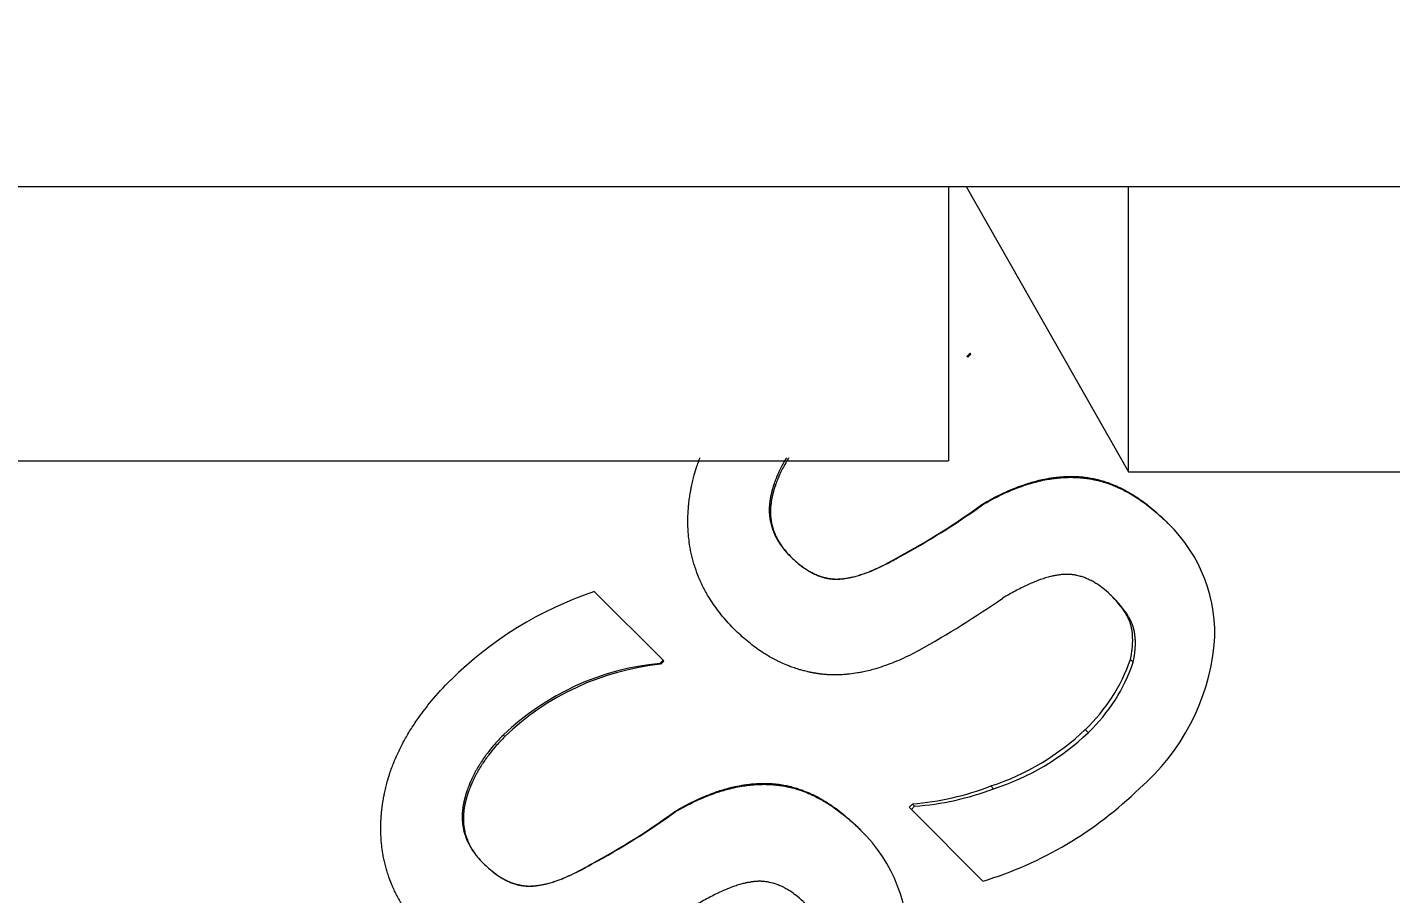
# Model space of a CAD drawing. Header units: millimetres. Extents: x 113490 to 142599, y -20467 to 115.
# Drawn here: x 138294.84 to 138310.25, y -7414.36 to -7404.57 of the extents above; entities that cross this region are included whole.
import ezdxf

# ---------------------------------------------------------------- set-up
doc = ezdxf.new("R2010")
doc.units = ezdxf.units.MM
doc.layers.add('DV2_0', color=7, linetype='Continuous')
doc.styles.get("Standard").update_dxf_attribs({"font": 'msyh.ttf'})
doc.dimstyles.new('ISO-25', dxfattribs={"dimtxt": 2.5, "dimasz": 2.5, "dimexe": 1.25, "dimexo": 0.625, "dimtad": 1, "dimtxsty": 'Standard', "dimcen": 2.5, "dimadec": 0, "dimazin": 0, "dimtfac": 1, "dimtmove": 0, "dimatfit": 3, "dimfxl": 1, "dimarcsym": 0})

# ---------------------------------------------------------------- blocks, each defined once
blk = doc.blocks.new('*D16')
at = {"color": 0, "lineweight": -2}
for p, q in [((137075.037, -7126.863), (137075.037, -8732.78)), ((139355.037, -7126.863), (139355.037, -8732.78)), ((137135.037, -8702.78), (139295.037, -8702.78))]:
    blk.add_line(p, q, dxfattribs=at)
at = {"color": 0}
for points in [[(137135.037, -8692.78), (137135.037, -8712.78), (137075.037, -8702.78)], [(139295.037, -8692.78), (139295.037, -8712.78), (139355.037, -8702.78)]]:
    blk.add_solid(points, dxfattribs=at)
at = {"layer": 'Defpoints', "color": 0}
for p in [(137075.037, -7125.863), (139355.037, -7125.863), (139355.037, -8702.78)]:
    blk.add_point(p, dxfattribs=at)
at = {"color": 0, "insert": (138215.037, -8656.941), "char_height": 50, "attachment_point": 5}
blk.add_mtext('2270', dxfattribs=at)

msp = doc.modelspace()

# ---------------------------------------------------------------- linework, layer by layer
at = {"layer": 'DV2_0', "color": 7, "linetype": 'Continuous', "lineweight": 15}
for p, q in [((137216.027, -7406.37), (139214.027, -7406.37)), ((138305.252, -7406.37), (138305.252, -7409.47)), ((138305.453, -7406.37), (138307.285, -7409.595)), ((138307.285, -7409.595), (138307.285, -7406.37)), ((138305.497, -7408.254), (138305.46, -7408.291)), ((138305.47, -7408.3), (138305.46, -7408.291)), ((138305.506, -7408.264), (138305.47, -7408.3)), ((138305.506, -7408.264), (138305.497, -7408.254)), ((137773.252, -7409.47), (138305.252, -7409.47)), ((138307.285, -7409.595), (138372.641, -7409.595)), ((138305.63, -7409.964), (138305.635, -7409.969)), ((138307.71, -7410.155), (138307.732, -7410.178)), ((138304.69, -7410.556), (138304.692, -7410.558)), ((138301.25, -7410.948), (138302.027, -7411.724)), ((138302.027, -7411.724), (138301.99, -7411.761)), ((138302.036, -7411.734), (138302, -7411.77)), ((138302.036, -7411.734), (138302.027, -7411.724)), ((138307.308, -7411.716), (138307.34, -7411.747)), ((138302, -7411.77), (138301.99, -7411.761)), ((138305.732, -7413.146), (138305.762, -7413.177)), ((138304.807, -7413.386), (138304.844, -7413.35)), ((138304.807, -7413.386), (138304.833, -7413.412)), ((138304.833, -7413.412), (138304.869, -7413.375)), ((138305.642, -7414.221), (138304.833, -7413.412)), ((138304.844, -7413.35), (138304.869, -7413.375)), ((138302.16, -7413.434), (138302.165, -7413.439)), ((138304.239, -7413.625), (138304.262, -7413.648)), ((138301.22, -7414.026), (138301.222, -7414.028))]:
    msp.add_line(p, q, dxfattribs=at)
at = {"layer": 'DV2_0', "color": 7, "linetype": 'Continuous', "lineweight": 20}
for p, q in [((138300.24, -7412.587), (138300.223, -7412.57)), ((138306.798, -7412.508), (138306.832, -7412.542))]:
    msp.add_line(p, q, dxfattribs=at)
at = {"layer": 'DV2_0', "color": 7, "linetype": 'Continuous', "lineweight": 15}
for centre, radius, start, end in [((138300.611, -7403.031), 8.56, 298.4632, 305.9006), ((138300.698, -7403.113), 8.449, 298.2172, 305.7581), ((138306.539, -7411.419), 1.722, 355.5145, 46.102), ((138302.588, -7414.932), 4.202, 108.5573, 134.7662), ((138298.622, -7400.482), 12.79, 299.5112, 304.4906), ((138305.799, -7411.302), 2.469, 310.7043, 354.1514), ((138305.407, -7411.052), 2.014, 313.7088, 340.7589), ((138302.265, -7414.695), 2.947, 95.3481, 133.8528), ((138302.303, -7414.73), 2.975, 95.8639, 133.9163), ((138305.459, -7411.104), 1.988, 313.7069, 341.1328), ((138304.872, -7410.5), 2.782, 287.9989, 313.8176), ((138304.931, -7410.558), 2.748, 287.608, 313.7844), ((138304.586, -7410.184), 3.176, 274.6641, 291.148), ((138304.637, -7410.215), 3.169, 274.2051, 290.8015), ((138304.383, -7410.085), 4.324, 286.9326, 314.415), ((138297.141, -7406.501), 8.56, 298.4632, 305.9006), ((138297.228, -7406.583), 8.449, 298.2172, 305.7581), ((138303.068, -7414.889), 1.722, 355.5145, 46.102)]:
    msp.add_arc(centre, radius, start, end, dxfattribs=at)
for points, knots in [([(138302.832, -7411.375), (138302.767, -7411.31), (138302.664, -7411.192), (138302.567, -7411.051), (138302.503, -7410.942), (138302.465, -7410.868), (138302.424, -7410.774), (138302.395, -7410.697), (138302.365, -7410.599), (138302.345, -7410.519), (138302.328, -7410.428), (138302.32, -7410.366), (138302.313, -7410.303), (138302.31, -7410.261), (138302.308, -7410.213), (138302.308, -7410.181), (138302.307, -7410.149), (138302.308, -7410.128), (138302.308, -7410.1), (138302.309, -7410.079), (138302.31, -7410.054), (138302.311, -7410.038), (138302.312, -7410.021), (138302.313, -7410.01), (138302.314, -7409.996), (138302.315, -7409.985), (138302.316, -7409.971), (138302.317, -7409.96), (138302.319, -7409.944), (138302.321, -7409.927), (138302.324, -7409.902), (138302.327, -7409.88), (138302.331, -7409.853), (138302.335, -7409.831), (138302.341, -7409.798), (138302.347, -7409.765), (138302.358, -7409.716), (138302.368, -7409.673), (138302.386, -7409.608), (138302.406, -7409.543), (138302.428, -7409.479), (138302.44, -7409.447), (138302.444, -7409.437)], [0, 0, 0, 0, 0.0833333, 0.1458333, 0.1666667, 0.2083333, 0.2291667, 0.2708333, 0.2916667, 0.3333333, 0.3541667, 0.3854167, 0.3958333, 0.4166667, 0.4270833, 0.4427083, 0.4479167, 0.4583333, 0.4635417, 0.4739583, 0.4791667, 0.4869792, 0.4895833, 0.4947917, 0.4973958, 0.5026042, 0.5052083, 0.5104167, 0.5130208, 0.5208333, 0.5260417, 0.5364583, 0.5416667, 0.5520833, 0.5572917, 0.5729167, 0.5833333, 0.6041667, 0.6145833, 0.6458333, 0.6666667, 0.6768852, 0.6768852, 0.6768852, 0.6768852]), ([(138303.421, -7409.437), (138303.409, -7409.456), (138303.392, -7409.486), (138303.364, -7409.536), (138303.343, -7409.578), (138303.322, -7409.626), (138303.308, -7409.658), (138303.296, -7409.69), (138303.288, -7409.711), (138303.28, -7409.736), (138303.274, -7409.752), (138303.269, -7409.768), (138303.266, -7409.779), (138303.263, -7409.791), (138303.26, -7409.799), (138303.258, -7409.807), (138303.257, -7409.813), (138303.255, -7409.82), (138303.254, -7409.825), (138303.252, -7409.832), (138303.251, -7409.837), (138303.249, -7409.844), (138303.248, -7409.85), (138303.246, -7409.857), (138303.245, -7409.862), (138303.243, -7409.869), (138303.242, -7409.874), (138303.241, -7409.881), (138303.24, -7409.886), (138303.239, -7409.895), (138303.237, -7409.903), (138303.235, -7409.915), (138303.234, -7409.925), (138303.232, -7409.941), (138303.23, -7409.957), (138303.228, -7409.981), (138303.227, -7410.002), (138303.227, -7410.028), (138303.227, -7410.049), (138303.228, -7410.074), (138303.23, -7410.094), (138303.234, -7410.125), (138303.239, -7410.155), (138303.249, -7410.199), (138303.261, -7410.238), (138303.279, -7410.285), (138303.296, -7410.323), (138303.326, -7410.378), (138303.373, -7410.45), (138303.425, -7410.51), (138303.459, -7410.544)], [0.2327233, 0.2327233, 0.2327233, 0.2327233, 0.2708333, 0.2916667, 0.3333333, 0.3541667, 0.3854167, 0.3958333, 0.4166667, 0.4270833, 0.4427083, 0.4479167, 0.4583333, 0.4635417, 0.4713542, 0.4739583, 0.4791667, 0.4817708, 0.4869792, 0.4895833, 0.4947917, 0.4973958, 0.5026042, 0.5052083, 0.5104167, 0.5130208, 0.5182292, 0.5208333, 0.5260417, 0.5286458, 0.5364583, 0.5416667, 0.5520833, 0.5572917, 0.5729167, 0.5833333, 0.6041667, 0.6145833, 0.6354167, 0.6458333, 0.6666667, 0.6770833, 0.7083333, 0.7291667, 0.7708333, 0.7916667, 0.8333333, 0.8541667, 0.9166667, 1, 1, 1, 1]), ([(138303.448, -7409.437), (138303.445, -7409.441), (138303.43, -7409.465), (138303.409, -7409.5), (138303.38, -7409.552), (138303.359, -7409.594), (138303.337, -7409.641), (138303.324, -7409.673), (138303.311, -7409.705), (138303.303, -7409.727), (138303.295, -7409.751), (138303.289, -7409.767), (138303.284, -7409.783), (138303.281, -7409.794), (138303.277, -7409.806), (138303.275, -7409.814), (138303.273, -7409.822), (138303.271, -7409.827), (138303.27, -7409.834), (138303.268, -7409.84), (138303.266, -7409.846), (138303.265, -7409.852), (138303.263, -7409.859), (138303.262, -7409.864), (138303.261, -7409.871), (138303.259, -7409.876), (138303.258, -7409.883), (138303.257, -7409.889), (138303.255, -7409.895), (138303.254, -7409.901), (138303.253, -7409.909), (138303.251, -7409.917), (138303.249, -7409.929), (138303.248, -7409.939), (138303.246, -7409.955), (138303.244, -7409.971), (138303.242, -7409.995), (138303.241, -7410.015), (138303.24, -7410.041), (138303.24, -7410.062), (138303.241, -7410.087), (138303.243, -7410.107), (138303.246, -7410.137), (138303.251, -7410.167), (138303.261, -7410.211), (138303.272, -7410.249), (138303.29, -7410.296), (138303.306, -7410.333), (138303.336, -7410.387), (138303.382, -7410.458), (138303.433, -7410.518), (138303.466, -7410.551)], [0.2216851, 0.2216851, 0.2216851, 0.2216851, 0.2291667, 0.2708333, 0.2916667, 0.3333333, 0.3541667, 0.3854167, 0.3958333, 0.4166667, 0.4270833, 0.4427083, 0.4479167, 0.4583333, 0.4635417, 0.4713542, 0.4739583, 0.4791667, 0.4817708, 0.4869792, 0.4895833, 0.4947917, 0.4973958, 0.5026042, 0.5052083, 0.5104167, 0.5130208, 0.5182292, 0.5208333, 0.5260417, 0.5286458, 0.5364583, 0.5416667, 0.5520833, 0.5572917, 0.5729167, 0.5833333, 0.6041667, 0.6145833, 0.6354167, 0.6458333, 0.6666667, 0.6770833, 0.7083333, 0.7291667, 0.7708333, 0.7916667, 0.8333333, 0.8541667, 0.9166667, 1, 1, 1, 1]), ([(138305.63, -7409.964), (138305.695, -7409.925), (138305.824, -7409.855), (138305.982, -7409.785), (138306.122, -7409.734), (138306.213, -7409.706), (138306.304, -7409.684), (138306.364, -7409.672), (138306.431, -7409.661), (138306.475, -7409.656), (138306.519, -7409.652), (138306.548, -7409.65), (138306.581, -7409.648), (138306.602, -7409.647), (138306.624, -7409.647), (138306.639, -7409.647), (138306.656, -7409.647), (138306.671, -7409.647), (138306.687, -7409.648), (138306.698, -7409.648), (138306.708, -7409.649), (138306.715, -7409.649), (138306.724, -7409.65), (138306.731, -7409.65), (138306.74, -7409.651), (138306.747, -7409.651), (138306.758, -7409.652), (138306.769, -7409.653), (138306.784, -7409.655), (138306.799, -7409.657), (138306.816, -7409.659), (138306.83, -7409.661), (138306.851, -7409.665), (138306.872, -7409.668), (138306.904, -7409.675), (138306.932, -7409.681), (138306.974, -7409.692), (138307.016, -7409.704), (138307.078, -7409.726), (138307.133, -7409.748), (138307.215, -7409.785), (138307.297, -7409.829), (138307.418, -7409.906), (138307.552, -7410.006), (138307.657, -7410.103), (138307.71, -7410.155)], [0, 0, 0, 0, 0.083333, 0.166667, 0.208333, 0.270833, 0.291667, 0.333333, 0.354167, 0.385417, 0.395833, 0.416667, 0.427083, 0.442708, 0.447917, 0.458333, 0.463542, 0.473958, 0.479167, 0.486979, 0.489583, 0.494792, 0.497396, 0.502604, 0.505208, 0.510417, 0.513021, 0.520833, 0.526042, 0.536458, 0.541667, 0.552083, 0.557292, 0.572917, 0.583333, 0.604167, 0.614583, 0.645833, 0.666667, 0.708333, 0.729167, 0.791667, 0.833333, 0.916667, 1, 1, 1, 1]), ([(138305.635, -7409.969), (138305.7, -7409.931), (138305.83, -7409.861), (138305.988, -7409.791), (138306.128, -7409.741), (138306.221, -7409.714), (138306.312, -7409.692), (138306.372, -7409.68), (138306.44, -7409.67), (138306.484, -7409.665), (138306.528, -7409.661), (138306.558, -7409.659), (138306.591, -7409.658), (138306.613, -7409.657), (138306.634, -7409.657), (138306.649, -7409.657), (138306.667, -7409.658), (138306.681, -7409.658), (138306.698, -7409.659), (138306.708, -7409.659), (138306.719, -7409.66), (138306.726, -7409.66), (138306.735, -7409.661), (138306.742, -7409.661), (138306.751, -7409.662), (138306.759, -7409.663), (138306.769, -7409.664), (138306.78, -7409.665), (138306.796, -7409.667), (138306.81, -7409.668), (138306.828, -7409.671), (138306.842, -7409.673), (138306.864, -7409.677), (138306.885, -7409.681), (138306.917, -7409.687), (138306.945, -7409.694), (138306.987, -7409.705), (138307.029, -7409.718), (138307.092, -7409.74), (138307.148, -7409.763), (138307.231, -7409.801), (138307.314, -7409.846), (138307.437, -7409.924), (138307.572, -7410.027), (138307.679, -7410.125), (138307.732, -7410.178)], [0, 0, 0, 0, 0.083333, 0.166667, 0.208333, 0.270833, 0.291667, 0.333333, 0.354167, 0.385417, 0.395833, 0.416667, 0.427083, 0.442708, 0.447917, 0.458333, 0.463542, 0.473958, 0.479167, 0.486979, 0.489583, 0.494792, 0.497396, 0.502604, 0.505208, 0.510417, 0.513021, 0.520833, 0.526042, 0.536458, 0.541667, 0.552083, 0.557292, 0.572917, 0.583333, 0.604167, 0.614583, 0.645833, 0.666667, 0.708333, 0.729167, 0.791667, 0.833333, 0.916667, 1, 1, 1, 1]), ([(138303.459, -7410.544), (138303.489, -7410.574), (138303.543, -7410.623), (138303.604, -7410.669), (138303.65, -7410.7), (138303.681, -7410.719), (138303.719, -7410.739), (138303.75, -7410.754), (138303.788, -7410.77), (138303.819, -7410.78), (138303.853, -7410.79), (138303.876, -7410.795), (138303.899, -7410.8), (138303.915, -7410.802), (138303.932, -7410.804), (138303.943, -7410.805), (138303.955, -7410.806), (138303.963, -7410.806), (138303.971, -7410.807), (138303.977, -7410.807), (138303.983, -7410.807), (138303.987, -7410.807), (138303.991, -7410.807), (138303.995, -7410.807), (138304, -7410.807), (138304.004, -7410.807), (138304.009, -7410.807), (138304.013, -7410.806), (138304.017, -7410.806), (138304.021, -7410.806), (138304.026, -7410.806), (138304.03, -7410.805), (138304.035, -7410.805), (138304.039, -7410.805), (138304.045, -7410.804), (138304.051, -7410.804), (138304.06, -7410.803), (138304.068, -7410.802), (138304.08, -7410.8), (138304.092, -7410.799), (138304.111, -7410.796), (138304.127, -7410.793), (138304.153, -7410.788), (138304.179, -7410.782), (138304.218, -7410.771), (138304.254, -7410.761), (138304.31, -7410.742), (138304.367, -7410.721), (138304.456, -7410.683), (138304.56, -7410.633), (138304.648, -7410.584), (138304.692, -7410.558)], [0, 0, 0, 0, 0.083333, 0.145833, 0.166667, 0.208333, 0.229167, 0.270833, 0.291667, 0.333333, 0.354167, 0.385417, 0.395833, 0.416667, 0.427083, 0.442708, 0.447917, 0.458333, 0.463542, 0.471354, 0.473958, 0.479167, 0.481771, 0.486979, 0.489583, 0.494792, 0.497396, 0.502604, 0.505208, 0.510417, 0.513021, 0.518229, 0.520833, 0.526042, 0.528646, 0.536458, 0.541667, 0.552083, 0.557292, 0.572917, 0.583333, 0.604167, 0.614583, 0.645833, 0.666667, 0.708333, 0.729167, 0.791667, 0.833333, 0.916667, 1, 1, 1, 1]), ([(138303.466, -7410.551), (138303.496, -7410.581), (138303.549, -7410.629), (138303.609, -7410.675), (138303.655, -7410.705), (138303.685, -7410.723), (138303.723, -7410.743), (138303.753, -7410.758), (138303.791, -7410.773), (138303.821, -7410.783), (138303.856, -7410.793), (138303.878, -7410.798), (138303.901, -7410.802), (138303.916, -7410.804), (138303.934, -7410.806), (138303.945, -7410.807), (138303.957, -7410.808), (138303.964, -7410.808), (138303.973, -7410.808), (138303.978, -7410.808), (138303.984, -7410.808), (138303.988, -7410.808), (138303.993, -7410.808), (138303.997, -7410.808), (138304.001, -7410.808), (138304.005, -7410.808), (138304.01, -7410.808), (138304.014, -7410.808), (138304.019, -7410.807), (138304.022, -7410.807), (138304.027, -7410.807), (138304.031, -7410.806), (138304.036, -7410.806), (138304.04, -7410.806), (138304.046, -7410.805), (138304.052, -7410.805), (138304.061, -7410.804), (138304.069, -7410.803), (138304.081, -7410.801), (138304.093, -7410.799), (138304.111, -7410.796), (138304.128, -7410.793), (138304.153, -7410.788), (138304.179, -7410.782), (138304.218, -7410.771), (138304.254, -7410.76), (138304.309, -7410.742), (138304.366, -7410.72), (138304.455, -7410.681), (138304.558, -7410.631), (138304.645, -7410.582), (138304.69, -7410.556)], [0, 0, 0, 0, 0.083333, 0.145833, 0.166667, 0.208333, 0.229167, 0.270833, 0.291667, 0.333333, 0.354167, 0.385417, 0.395833, 0.416667, 0.427083, 0.442708, 0.447917, 0.458333, 0.463542, 0.471354, 0.473958, 0.479167, 0.481771, 0.486979, 0.489583, 0.494792, 0.497396, 0.502604, 0.505208, 0.510417, 0.513021, 0.518229, 0.520833, 0.526042, 0.528646, 0.536458, 0.541667, 0.552083, 0.557292, 0.572917, 0.583333, 0.604167, 0.614583, 0.645833, 0.666667, 0.708333, 0.729167, 0.791667, 0.833333, 0.916667, 1, 1, 1, 1]), ([(138307.101, -7411.004), (138307.073, -7410.976), (138307.023, -7410.93), (138306.965, -7410.887), (138306.922, -7410.858), (138306.893, -7410.84), (138306.857, -7410.821), (138306.827, -7410.807), (138306.791, -7410.792), (138306.762, -7410.782), (138306.728, -7410.772), (138306.706, -7410.767), (138306.684, -7410.762), (138306.669, -7410.76), (138306.652, -7410.758), (138306.641, -7410.757), (138306.63, -7410.756), (138306.623, -7410.755), (138306.613, -7410.755), (138306.606, -7410.754), (138306.597, -7410.754), (138306.592, -7410.754), (138306.586, -7410.754), (138306.582, -7410.754), (138306.578, -7410.754), (138306.574, -7410.754), (138306.569, -7410.754), (138306.565, -7410.754), (138306.56, -7410.755), (138306.554, -7410.755), (138306.545, -7410.755), (138306.537, -7410.756), (138306.528, -7410.757), (138306.52, -7410.758), (138306.508, -7410.759), (138306.495, -7410.761), (138306.477, -7410.764), (138306.46, -7410.767), (138306.435, -7410.772), (138306.408, -7410.778), (138306.368, -7410.788), (138306.331, -7410.8), (138306.273, -7410.82), (138306.213, -7410.843), (138306.119, -7410.885), (138306.008, -7410.94), (138305.914, -7410.994), (138305.864, -7411.024)], [0, 0, 0, 0, 0.083333, 0.145833, 0.166667, 0.208333, 0.229167, 0.270833, 0.291667, 0.333333, 0.354167, 0.385417, 0.395833, 0.416667, 0.427083, 0.442708, 0.447917, 0.458333, 0.463542, 0.473958, 0.479167, 0.486979, 0.489583, 0.494792, 0.497396, 0.502604, 0.505208, 0.510417, 0.513021, 0.520833, 0.526042, 0.536458, 0.541667, 0.552083, 0.557292, 0.572917, 0.583333, 0.604167, 0.614583, 0.645833, 0.666667, 0.708333, 0.729167, 0.791667, 0.833333, 0.916667, 1, 1, 1, 1]), ([(138307.308, -7411.716), (138307.313, -7411.691), (138307.321, -7411.65), (138307.327, -7411.604), (138307.33, -7411.571), (138307.332, -7411.549), (138307.333, -7411.522), (138307.334, -7411.501), (138307.333, -7411.478), (138307.333, -7411.463), (138307.332, -7411.448), (138307.332, -7411.438), (138307.331, -7411.426), (138307.33, -7411.416), (138307.328, -7411.404), (138307.327, -7411.395), (138307.325, -7411.385), (138307.324, -7411.378), (138307.323, -7411.371), (138307.322, -7411.366), (138307.321, -7411.361), (138307.32, -7411.358), (138307.32, -7411.355), (138307.319, -7411.352), (138307.319, -7411.35), (138307.318, -7411.347), (138307.318, -7411.345), (138307.317, -7411.342), (138307.316, -7411.34), (138307.316, -7411.337), (138307.315, -7411.335), (138307.315, -7411.332), (138307.314, -7411.33), (138307.313, -7411.327), (138307.312, -7411.325), (138307.312, -7411.323), (138307.311, -7411.319), (138307.31, -7411.316), (138307.308, -7411.311), (138307.307, -7411.306), (138307.304, -7411.3), (138307.302, -7411.293), (138307.298, -7411.282), (138307.294, -7411.273), (138307.288, -7411.259), (138307.281, -7411.245), (138307.27, -7411.224), (138307.259, -7411.205), (138307.241, -7411.175), (138307.22, -7411.145), (138307.185, -7411.099), (138307.141, -7411.046), (138307.099, -7411.002), (138307.077, -7410.98)], [0, 0, 0, 0, 0.083333, 0.145833, 0.166667, 0.208333, 0.229167, 0.270833, 0.291667, 0.322917, 0.333333, 0.354167, 0.364583, 0.385417, 0.395833, 0.416667, 0.427083, 0.442708, 0.447917, 0.458333, 0.463542, 0.471354, 0.473958, 0.479167, 0.481771, 0.486979, 0.489583, 0.494792, 0.497396, 0.502604, 0.505208, 0.510417, 0.513021, 0.518229, 0.520833, 0.526042, 0.528646, 0.536458, 0.541667, 0.552083, 0.557292, 0.572917, 0.583333, 0.604167, 0.614583, 0.645833, 0.666667, 0.708333, 0.729167, 0.791667, 0.833333, 0.916667, 1, 1, 1, 1]), ([(138307.34, -7411.747), (138307.345, -7411.723), (138307.352, -7411.681), (138307.358, -7411.635), (138307.361, -7411.601), (138307.363, -7411.579), (138307.364, -7411.553), (138307.364, -7411.531), (138307.364, -7411.508), (138307.363, -7411.493), (138307.362, -7411.478), (138307.361, -7411.468), (138307.36, -7411.456), (138307.359, -7411.446), (138307.358, -7411.434), (138307.356, -7411.424), (138307.355, -7411.414), (138307.353, -7411.407), (138307.352, -7411.4), (138307.351, -7411.395), (138307.35, -7411.39), (138307.35, -7411.387), (138307.349, -7411.384), (138307.348, -7411.381), (138307.348, -7411.379), (138307.347, -7411.376), (138307.347, -7411.373), (138307.346, -7411.371), (138307.345, -7411.368), (138307.345, -7411.366), (138307.344, -7411.364), (138307.343, -7411.361), (138307.343, -7411.359), (138307.342, -7411.356), (138307.341, -7411.353), (138307.341, -7411.351), (138307.34, -7411.348), (138307.338, -7411.345), (138307.337, -7411.339), (138307.335, -7411.335), (138307.333, -7411.328), (138307.33, -7411.321), (138307.326, -7411.311), (138307.322, -7411.301), (138307.316, -7411.287), (138307.309, -7411.273), (138307.298, -7411.252), (138307.286, -7411.232), (138307.268, -7411.202), (138307.247, -7411.172), (138307.211, -7411.125), (138307.166, -7411.071), (138307.124, -7411.027), (138307.101, -7411.004)], [0, 0, 0, 0, 0.083333, 0.145833, 0.166667, 0.208333, 0.229167, 0.270833, 0.291667, 0.322917, 0.333333, 0.354167, 0.364583, 0.385417, 0.395833, 0.416667, 0.427083, 0.442708, 0.447917, 0.458333, 0.463542, 0.471354, 0.473958, 0.479167, 0.481771, 0.486979, 0.489583, 0.494792, 0.497396, 0.502604, 0.505208, 0.510417, 0.513021, 0.518229, 0.520833, 0.526042, 0.528646, 0.536458, 0.541667, 0.552083, 0.557292, 0.572917, 0.583333, 0.604167, 0.614583, 0.645833, 0.666667, 0.708333, 0.729167, 0.791667, 0.833333, 0.916667, 1, 1, 1, 1]), ([(138304.922, -7411.613), (138304.852, -7411.651), (138304.714, -7411.719), (138304.547, -7411.784), (138304.4, -7411.831), (138304.304, -7411.854), (138304.209, -7411.872), (138304.147, -7411.88), (138304.078, -7411.887), (138304.032, -7411.89), (138303.987, -7411.891), (138303.957, -7411.891), (138303.924, -7411.89), (138303.902, -7411.889), (138303.88, -7411.888), (138303.865, -7411.887), (138303.848, -7411.885), (138303.837, -7411.884), (138303.827, -7411.883), (138303.819, -7411.882), (138303.81, -7411.881), (138303.803, -7411.88), (138303.794, -7411.879), (138303.787, -7411.878), (138303.778, -7411.877), (138303.771, -7411.876), (138303.762, -7411.874), (138303.754, -7411.873), (138303.745, -7411.872), (138303.738, -7411.871), (138303.729, -7411.869), (138303.722, -7411.868), (138303.712, -7411.866), (138303.701, -7411.864), (138303.685, -7411.86), (138303.671, -7411.857), (138303.65, -7411.852), (138303.629, -7411.847), (138303.597, -7411.839), (138303.569, -7411.831), (138303.528, -7411.818), (138303.487, -7411.804), (138303.426, -7411.781), (138303.372, -7411.758), (138303.293, -7411.72), (138303.214, -7411.677), (138303.1, -7411.603), (138302.975, -7411.51), (138302.88, -7411.422), (138302.832, -7411.375)], [0, 0, 0, 0, 0.083333, 0.166667, 0.208333, 0.270833, 0.291667, 0.333333, 0.354167, 0.385417, 0.395833, 0.416667, 0.427083, 0.442708, 0.447917, 0.458333, 0.463542, 0.471354, 0.473958, 0.479167, 0.481771, 0.486979, 0.489583, 0.494792, 0.497396, 0.502604, 0.505208, 0.510417, 0.513021, 0.518229, 0.520833, 0.526042, 0.528646, 0.536458, 0.541667, 0.552083, 0.557292, 0.572917, 0.583333, 0.604167, 0.614583, 0.645833, 0.666667, 0.708333, 0.729167, 0.791667, 0.833333, 0.916667, 1, 1, 1, 1]), ([(138299.362, -7414.845), (138299.297, -7414.78), (138299.194, -7414.662), (138299.097, -7414.521), (138299.033, -7414.413), (138298.995, -7414.339), (138298.954, -7414.244), (138298.925, -7414.167), (138298.894, -7414.069), (138298.875, -7413.99), (138298.858, -7413.898), (138298.849, -7413.836), (138298.843, -7413.774), (138298.84, -7413.731), (138298.838, -7413.684), (138298.837, -7413.652), (138298.837, -7413.619), (138298.837, -7413.598), (138298.838, -7413.571), (138298.839, -7413.549), (138298.84, -7413.524), (138298.841, -7413.508), (138298.842, -7413.491), (138298.843, -7413.48), (138298.844, -7413.466), (138298.845, -7413.455), (138298.846, -7413.441), (138298.847, -7413.43), (138298.849, -7413.414), (138298.851, -7413.397), (138298.854, -7413.372), (138298.857, -7413.35), (138298.861, -7413.323), (138298.865, -7413.301), (138298.871, -7413.268), (138298.877, -7413.235), (138298.888, -7413.186), (138298.898, -7413.143), (138298.916, -7413.078), (138298.935, -7413.013), (138298.969, -7412.917), (138299.004, -7412.832), (138299.053, -7412.726), (138299.096, -7412.642), (138299.156, -7412.538), (138299.209, -7412.455), (138299.294, -7412.331), (138299.42, -7412.168), (138299.549, -7412.028), (138299.629, -7411.948)], [0, 0, 0, 0, 0.083333, 0.145833, 0.166667, 0.208333, 0.229167, 0.270833, 0.291667, 0.333333, 0.354167, 0.385417, 0.395833, 0.416667, 0.427083, 0.442708, 0.447917, 0.458333, 0.463542, 0.473958, 0.479167, 0.486979, 0.489583, 0.494792, 0.497396, 0.502604, 0.505208, 0.510417, 0.513021, 0.520833, 0.526042, 0.536458, 0.541667, 0.552083, 0.557292, 0.572917, 0.583333, 0.604167, 0.614583, 0.645833, 0.666667, 0.708333, 0.729167, 0.770833, 0.791667, 0.833333, 0.854167, 0.916667, 1, 1, 1, 1]), ([(138300.223, -7412.57), (138300.184, -7412.609), (138300.119, -7412.679), (138300.054, -7412.759), (138300.009, -7412.82), (138299.981, -7412.861), (138299.947, -7412.913), (138299.923, -7412.954), (138299.894, -7413.006), (138299.873, -7413.048), (138299.851, -7413.096), (138299.838, -7413.128), (138299.826, -7413.16), (138299.818, -7413.182), (138299.809, -7413.206), (138299.804, -7413.222), (138299.799, -7413.238), (138299.796, -7413.249), (138299.792, -7413.261), (138299.79, -7413.269), (138299.788, -7413.278), (138299.787, -7413.283), (138299.785, -7413.29), (138299.783, -7413.295), (138299.782, -7413.302), (138299.78, -7413.308), (138299.779, -7413.314), (138299.777, -7413.32), (138299.776, -7413.327), (138299.775, -7413.332), (138299.773, -7413.339), (138299.772, -7413.344), (138299.771, -7413.351), (138299.77, -7413.357), (138299.768, -7413.365), (138299.767, -7413.373), (138299.765, -7413.385), (138299.764, -7413.396), (138299.762, -7413.412), (138299.76, -7413.428), (138299.758, -7413.451), (138299.757, -7413.472), (138299.757, -7413.498), (138299.757, -7413.519), (138299.758, -7413.544), (138299.76, -7413.565), (138299.764, -7413.595), (138299.769, -7413.625), (138299.779, -7413.669), (138299.79, -7413.708), (138299.808, -7413.755), (138299.826, -7413.793), (138299.856, -7413.848), (138299.903, -7413.92), (138299.955, -7413.98), (138299.989, -7414.014)], [0, 0, 0, 0, 0.083333, 0.145833, 0.166667, 0.208333, 0.229167, 0.270833, 0.291667, 0.333333, 0.354167, 0.385417, 0.395833, 0.416667, 0.427083, 0.442708, 0.447917, 0.458333, 0.463542, 0.471354, 0.473958, 0.479167, 0.481771, 0.486979, 0.489583, 0.494792, 0.497396, 0.502604, 0.505208, 0.510417, 0.513021, 0.518229, 0.520833, 0.526042, 0.528646, 0.536458, 0.541667, 0.552083, 0.557292, 0.572917, 0.583333, 0.604167, 0.614583, 0.635417, 0.645833, 0.666667, 0.677083, 0.708333, 0.729167, 0.770833, 0.791667, 0.833333, 0.854167, 0.916667, 1, 1, 1, 1]), ([(138300.24, -7412.587), (138300.2, -7412.626), (138300.136, -7412.695), (138300.071, -7412.776), (138300.025, -7412.837), (138299.997, -7412.878), (138299.964, -7412.929), (138299.939, -7412.97), (138299.91, -7413.022), (138299.889, -7413.064), (138299.867, -7413.112), (138299.853, -7413.143), (138299.841, -7413.175), (138299.833, -7413.197), (138299.825, -7413.221), (138299.819, -7413.237), (138299.814, -7413.253), (138299.811, -7413.264), (138299.807, -7413.276), (138299.805, -7413.284), (138299.803, -7413.292), (138299.801, -7413.298), (138299.799, -7413.304), (138299.798, -7413.31), (138299.796, -7413.317), (138299.795, -7413.322), (138299.793, -7413.329), (138299.792, -7413.334), (138299.79, -7413.341), (138299.789, -7413.347), (138299.788, -7413.353), (138299.786, -7413.359), (138299.785, -7413.365), (138299.784, -7413.371), (138299.783, -7413.379), (138299.781, -7413.387), (138299.779, -7413.399), (138299.778, -7413.41), (138299.775, -7413.425), (138299.774, -7413.441), (138299.772, -7413.465), (138299.77, -7413.486), (138299.77, -7413.511), (138299.77, -7413.532), (138299.771, -7413.557), (138299.773, -7413.577), (138299.776, -7413.607), (138299.781, -7413.637), (138299.79, -7413.681), (138299.802, -7413.719), (138299.819, -7413.766), (138299.836, -7413.803), (138299.865, -7413.858), (138299.912, -7413.929), (138299.963, -7413.988), (138299.996, -7414.021)], [0, 0, 0, 0, 0.083333, 0.145833, 0.166667, 0.208333, 0.229167, 0.270833, 0.291667, 0.333333, 0.354167, 0.385417, 0.395833, 0.416667, 0.427083, 0.442708, 0.447917, 0.458333, 0.463542, 0.471354, 0.473958, 0.479167, 0.481771, 0.486979, 0.489583, 0.494792, 0.497396, 0.502604, 0.505208, 0.510417, 0.513021, 0.518229, 0.520833, 0.526042, 0.528646, 0.536458, 0.541667, 0.552083, 0.557292, 0.572917, 0.583333, 0.604167, 0.614583, 0.635417, 0.645833, 0.666667, 0.677083, 0.708333, 0.729167, 0.770833, 0.791667, 0.833333, 0.854167, 0.916667, 1, 1, 1, 1]), ([(138302.16, -7413.434), (138302.225, -7413.396), (138302.354, -7413.325), (138302.512, -7413.255), (138302.651, -7413.204), (138302.743, -7413.176), (138302.834, -7413.154), (138302.894, -7413.142), (138302.961, -7413.131), (138303.005, -7413.126), (138303.049, -7413.122), (138303.078, -7413.12), (138303.111, -7413.118), (138303.132, -7413.117), (138303.154, -7413.117), (138303.168, -7413.117), (138303.186, -7413.117), (138303.201, -7413.118), (138303.217, -7413.118), (138303.227, -7413.118), (138303.238, -7413.119), (138303.245, -7413.119), (138303.254, -7413.12), (138303.261, -7413.12), (138303.27, -7413.121), (138303.277, -7413.122), (138303.288, -7413.123), (138303.298, -7413.124), (138303.314, -7413.125), (138303.328, -7413.127), (138303.346, -7413.129), (138303.36, -7413.131), (138303.381, -7413.135), (138303.402, -7413.139), (138303.434, -7413.145), (138303.462, -7413.152), (138303.504, -7413.162), (138303.545, -7413.175), (138303.608, -7413.196), (138303.663, -7413.218), (138303.745, -7413.256), (138303.827, -7413.299), (138303.948, -7413.376), (138304.082, -7413.477), (138304.187, -7413.573), (138304.239, -7413.625)], [0, 0, 0, 0, 0.083333, 0.166667, 0.208333, 0.270833, 0.291667, 0.333333, 0.354167, 0.385417, 0.395833, 0.416667, 0.427083, 0.442708, 0.447917, 0.458333, 0.463542, 0.473958, 0.479167, 0.486979, 0.489583, 0.494792, 0.497396, 0.502604, 0.505208, 0.510417, 0.513021, 0.520833, 0.526042, 0.536458, 0.541667, 0.552083, 0.557292, 0.572917, 0.583333, 0.604167, 0.614583, 0.645833, 0.666667, 0.708333, 0.729167, 0.791667, 0.833333, 0.916667, 1, 1, 1, 1]), ([(138302.165, -7413.439), (138302.23, -7413.401), (138302.36, -7413.331), (138302.518, -7413.261), (138302.658, -7413.211), (138302.751, -7413.184), (138302.842, -7413.162), (138302.902, -7413.15), (138302.969, -7413.14), (138303.014, -7413.135), (138303.058, -7413.131), (138303.088, -7413.129), (138303.12, -7413.128), (138303.142, -7413.128), (138303.164, -7413.127), (138303.179, -7413.127), (138303.197, -7413.128), (138303.211, -7413.128), (138303.227, -7413.129), (138303.238, -7413.129), (138303.249, -7413.13), (138303.256, -7413.13), (138303.265, -7413.131), (138303.272, -7413.131), (138303.281, -7413.132), (138303.288, -7413.133), (138303.299, -7413.134), (138303.31, -7413.135), (138303.326, -7413.137), (138303.34, -7413.139), (138303.358, -7413.141), (138303.372, -7413.143), (138303.393, -7413.147), (138303.415, -7413.151), (138303.446, -7413.158), (138303.475, -7413.164), (138303.517, -7413.176), (138303.559, -7413.188), (138303.622, -7413.21), (138303.678, -7413.233), (138303.761, -7413.272), (138303.844, -7413.316), (138303.967, -7413.395), (138304.102, -7413.497), (138304.209, -7413.595), (138304.262, -7413.648)], [0, 0, 0, 0, 0.083333, 0.166667, 0.208333, 0.270833, 0.291667, 0.333333, 0.354167, 0.385417, 0.395833, 0.416667, 0.427083, 0.442708, 0.447917, 0.458333, 0.463542, 0.473958, 0.479167, 0.486979, 0.489583, 0.494792, 0.497396, 0.502604, 0.505208, 0.510417, 0.513021, 0.520833, 0.526042, 0.536458, 0.541667, 0.552083, 0.557292, 0.572917, 0.583333, 0.604167, 0.614583, 0.645833, 0.666667, 0.708333, 0.729167, 0.791667, 0.833333, 0.916667, 1, 1, 1, 1]), ([(138299.989, -7414.014), (138300.019, -7414.044), (138300.073, -7414.093), (138300.134, -7414.139), (138300.18, -7414.17), (138300.21, -7414.189), (138300.249, -7414.21), (138300.279, -7414.224), (138300.318, -7414.24), (138300.348, -7414.251), (138300.383, -7414.26), (138300.406, -7414.266), (138300.429, -7414.27), (138300.444, -7414.272), (138300.462, -7414.274), (138300.473, -7414.275), (138300.485, -7414.276), (138300.492, -7414.277), (138300.501, -7414.277), (138300.507, -7414.277), (138300.513, -7414.277), (138300.516, -7414.277), (138300.521, -7414.277), (138300.525, -7414.277), (138300.53, -7414.277), (138300.534, -7414.277), (138300.539, -7414.277), (138300.542, -7414.277), (138300.547, -7414.276), (138300.551, -7414.276), (138300.556, -7414.276), (138300.56, -7414.276), (138300.565, -7414.275), (138300.569, -7414.275), (138300.575, -7414.274), (138300.581, -7414.274), (138300.59, -7414.273), (138300.598, -7414.272), (138300.61, -7414.271), (138300.622, -7414.269), (138300.64, -7414.266), (138300.657, -7414.263), (138300.683, -7414.258), (138300.708, -7414.252), (138300.748, -7414.242), (138300.784, -7414.231), (138300.84, -7414.213), (138300.897, -7414.191), (138300.986, -7414.153), (138301.09, -7414.103), (138301.177, -7414.054), (138301.222, -7414.028)], [0, 0, 0, 0, 0.083333, 0.145833, 0.166667, 0.208333, 0.229167, 0.270833, 0.291667, 0.333333, 0.354167, 0.385417, 0.395833, 0.416667, 0.427083, 0.442708, 0.447917, 0.458333, 0.463542, 0.471354, 0.473958, 0.479167, 0.481771, 0.486979, 0.489583, 0.494792, 0.497396, 0.502604, 0.505208, 0.510417, 0.513021, 0.518229, 0.520833, 0.526042, 0.528646, 0.536458, 0.541667, 0.552083, 0.557292, 0.572917, 0.583333, 0.604167, 0.614583, 0.645833, 0.666667, 0.708333, 0.729167, 0.791667, 0.833333, 0.916667, 1, 1, 1, 1]), ([(138299.996, -7414.021), (138300.026, -7414.051), (138300.079, -7414.099), (138300.139, -7414.145), (138300.185, -7414.175), (138300.215, -7414.193), (138300.253, -7414.214), (138300.283, -7414.228), (138300.321, -7414.243), (138300.351, -7414.254), (138300.385, -7414.263), (138300.408, -7414.268), (138300.431, -7414.272), (138300.446, -7414.274), (138300.463, -7414.276), (138300.475, -7414.277), (138300.486, -7414.278), (138300.494, -7414.278), (138300.503, -7414.278), (138300.508, -7414.278), (138300.514, -7414.279), (138300.518, -7414.279), (138300.523, -7414.278), (138300.526, -7414.278), (138300.531, -7414.278), (138300.535, -7414.278), (138300.54, -7414.278), (138300.544, -7414.278), (138300.548, -7414.277), (138300.552, -7414.277), (138300.557, -7414.277), (138300.561, -7414.277), (138300.566, -7414.276), (138300.57, -7414.276), (138300.576, -7414.275), (138300.581, -7414.275), (138300.59, -7414.274), (138300.598, -7414.273), (138300.61, -7414.271), (138300.623, -7414.269), (138300.641, -7414.266), (138300.658, -7414.263), (138300.683, -7414.258), (138300.709, -7414.252), (138300.748, -7414.242), (138300.784, -7414.231), (138300.839, -7414.212), (138300.896, -7414.19), (138300.985, -7414.152), (138301.088, -7414.101), (138301.175, -7414.052), (138301.22, -7414.026)], [0, 0, 0, 0, 0.083333, 0.145833, 0.166667, 0.208333, 0.229167, 0.270833, 0.291667, 0.333333, 0.354167, 0.385417, 0.395833, 0.416667, 0.427083, 0.442708, 0.447917, 0.458333, 0.463542, 0.471354, 0.473958, 0.479167, 0.481771, 0.486979, 0.489583, 0.494792, 0.497396, 0.502604, 0.505208, 0.510417, 0.513021, 0.518229, 0.520833, 0.526042, 0.528646, 0.536458, 0.541667, 0.552083, 0.557292, 0.572917, 0.583333, 0.604167, 0.614583, 0.645833, 0.666667, 0.708333, 0.729167, 0.791667, 0.833333, 0.916667, 1, 1, 1, 1]), ([(138303.631, -7414.474), (138303.602, -7414.446), (138303.553, -7414.401), (138303.495, -7414.357), (138303.452, -7414.328), (138303.423, -7414.311), (138303.386, -7414.291), (138303.357, -7414.277), (138303.321, -7414.262), (138303.291, -7414.252), (138303.258, -7414.242), (138303.236, -7414.237), (138303.214, -7414.233), (138303.199, -7414.23), (138303.182, -7414.228), (138303.171, -7414.227), (138303.16, -7414.226), (138303.152, -7414.225), (138303.143, -7414.225), (138303.136, -7414.224), (138303.127, -7414.224), (138303.121, -7414.224), (138303.116, -7414.224), (138303.112, -7414.224), (138303.107, -7414.224), (138303.104, -7414.224), (138303.099, -7414.224), (138303.095, -7414.225), (138303.089, -7414.225), (138303.084, -7414.225), (138303.075, -7414.226), (138303.067, -7414.226), (138303.057, -7414.227), (138303.049, -7414.228), (138303.037, -7414.229), (138303.025, -7414.231), (138303.007, -7414.234), (138302.99, -7414.237), (138302.964, -7414.242), (138302.938, -7414.248), (138302.898, -7414.259), (138302.861, -7414.27), (138302.803, -7414.29), (138302.743, -7414.313), (138302.649, -7414.355), (138302.538, -7414.411), (138302.443, -7414.465), (138302.394, -7414.494)], [0, 0, 0, 0, 0.083333, 0.145833, 0.166667, 0.208333, 0.229167, 0.270833, 0.291667, 0.333333, 0.354167, 0.385417, 0.395833, 0.416667, 0.427083, 0.442708, 0.447917, 0.458333, 0.463542, 0.473958, 0.479167, 0.486979, 0.489583, 0.494792, 0.497396, 0.502604, 0.505208, 0.510417, 0.513021, 0.520833, 0.526042, 0.536458, 0.541667, 0.552083, 0.557292, 0.572917, 0.583333, 0.604167, 0.614583, 0.645833, 0.666667, 0.708333, 0.729167, 0.791667, 0.833333, 0.916667, 1, 1, 1, 1])]:
    msp.add_open_spline(points, degree=3, knots=knots, dxfattribs=at)

# ---------------------------------------------------------------- dimensions: what is measured, and where the dimension line sits
at = {"color": 1}
dim = msp.add_linear_dim(base=(139355.037, -8702.78), p1=(137075.037, -7125.863), p2=(139355.037, -7125.863), text='2270', dimstyle='ISO-25', override={"dimtxt": 50, "dimasz": 60, "dimexe": 30, "dimexo": 1, "dimgap": 20, "dimdec": 0}, dxfattribs=at)
dim.commit()
dim.dimension.update_dxf_attribs({"geometry": '*D16', "text_midpoint": (138215.037, -8656.941)})

doc.saveas('drawing.dxf')
